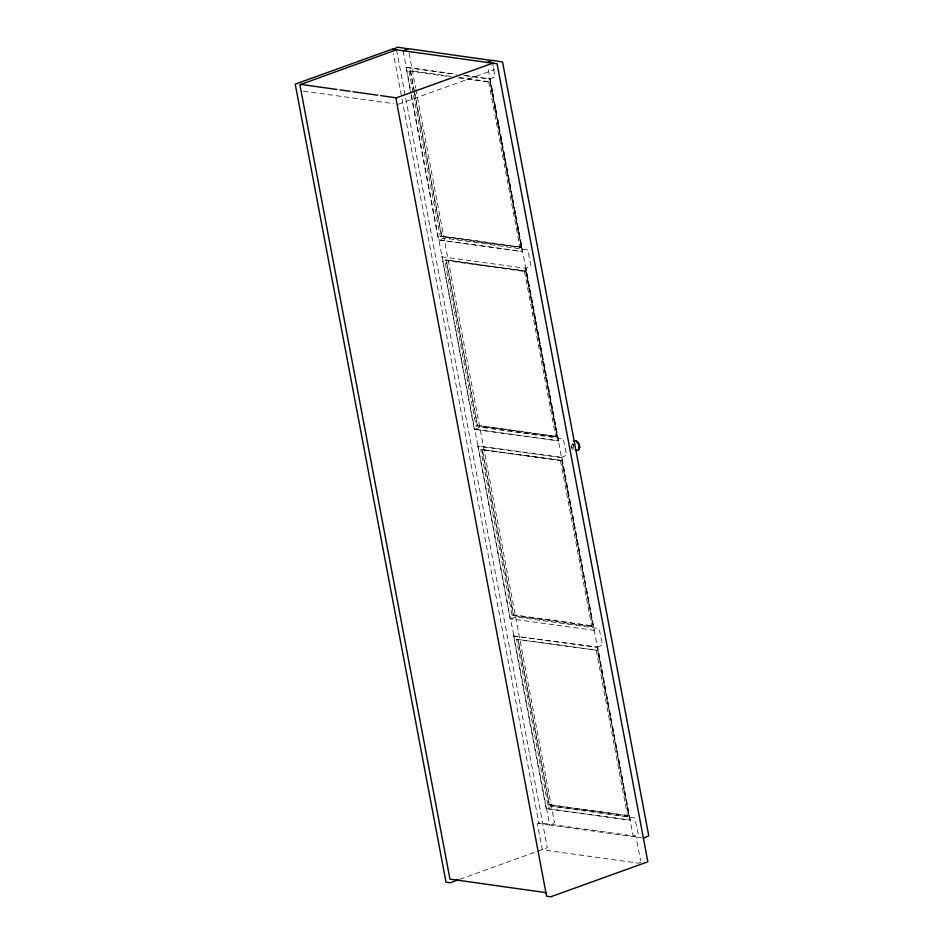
<?xml version="1.0" encoding="UTF-8"?>
<svg xmlns="http://www.w3.org/2000/svg" width="944" height="944" viewBox="0 0 944 944"><rect width="100%" height="100%" fill="white"/><g stroke="black" fill="none" stroke-linecap="round" stroke-linejoin="round"><path stroke-width="0.71" stroke-dasharray="4.72 3.54" d="M572.689 443.267L573.645 447.881M594.602 630.356L510.232 618.78L477.935 445.804L561.94 457.51L594.248 630.486M561.94 457.51L477.64 446.276M513.501 636.032L597.8 647.265L630.096 820.242L546.092 808.536L513.501 636.032L597.8 647.265M571.214 445.12L573.492 444.164L573.515 446.583M410.192 90.412L406.215 67.284L456.908 74.34M458.288 77.892L488.732 82.14L489.983 81.691L521.277 247.293L520.026 247.741L440.293 236.637L409 71.024L410.392 70.599M398.203 104.253L493.995 69.856L492.851 63.189M489.924 78.989L495.14 76.759L492.839 64.581M463.787 75.485L490.219 78.989L522.457 251.623L438.441 239.918L410.463 91.851M440.293 236.637L441.544 236.189L521.277 247.293L489.983 81.691M438.441 239.918L522.811 251.493M441.627 256.756L525.997 268.332L558.588 440.848L474.218 429.26L441.993 256.626M444.777 260.379L524.51 271.494L525.761 271.046L557.054 436.647L477.322 425.532L446.028 259.93L525.843 271.046L557.113 436.553L555.804 437.096L476.071 425.98L444.777 260.379L446.17 259.942M476.071 425.98L477.322 425.532M474.218 429.26L558.588 440.848M561.444 457.486L566.66 455.256L563.249 438.783L479.871 427.16L474.655 429.39L478.065 445.863M510.232 618.78L477.935 445.804M597.292 647.242L602.52 645.012L599.11 628.539L515.731 616.916L510.503 619.146L513.914 635.619M546.092 808.536L630.462 820.112M459.87 879.301L547.296 847.759L396.799 51.224M640.799 862.368L638.522 863.182L542.328 849.777L537.301 823.805L539.661 822.814L635.867 836.219L640.622 860.751M573.492 448.813L572.276 449.25M512.085 615.488L513.335 615.051L593.127 626.073L561.845 460.554L480.732 449.556L512.085 615.488L591.817 626.604L593.068 626.167L561.774 460.519L480.732 449.556M547.933 805.244L549.184 804.807L628.975 815.828L597.705 650.31L516.58 639.312L547.933 805.244L627.666 816.359L628.916 815.923L597.705 650.31M516.58 639.312L597.694 650.416M303.402 91.167L393.825 103.651M465.486 75.579L490.219 78.989M405.849 67.413L455.091 74.269M451.008 76.358L410.251 70.576L414.333 92.182M459.539 77.443L490.054 81.798M409 71.024L449.592 76.688M521.277 247.068L441.757 235.976L414.322 90.836M525.832 271.14L446.3 260.06L477.534 425.331L557.054 436.411M561.845 460.66L482.313 449.58L513.548 614.851L593.068 625.931M628.928 815.687L549.396 804.607L518.173 639.336M642.121 837.918L633.164 836.478L487.753 66.918M571.12 446.123L571.934 448.341M489.853 79.119L522.457 251.623M558.234 440.978L525.631 268.462L530.929 266.173L527.861 249.936L444.14 238.077L438.925 240.307L474.584 429.131M560.465 460.672L591.817 626.604M596.313 650.428L627.666 816.359M488.732 82.14L520.026 247.741M524.51 271.494L555.804 437.096M409.094 53.183L415.667 87.969M415.938 89.42L554.506 822.743L549.29 824.985L538.894 823.345L393.483 53.784M410.522 70.717L414.05 89.397M482.03 449.415L513.335 615.051M517.89 639.171L549.184 804.807M414.605 93.621L441.544 236.189M513.796 635.56L546.446 808.406M403.135 50.893L411.1 93.161M411.372 94.589L438.807 239.788M546.517 808.123L549.715 825.044L633.094 836.655L638.309 834.425L634.899 817.952L551.52 806.329L546.517 808.123M571.604 446.559L571.285 446.075A2.313 1.274 70.3 0 1 572.088 448.258L571.604 446.559"/><path stroke-width="1.42" d="M579.498 448.105L579.616 446.618M579.569 447.668L578.766 449.851M392.657 49.43L397.872 47.2L408.28 48.84M403.135 50.893L408.351 48.663L492.072 60.522M486.939 62.575L492.154 60.333L502.55 61.974L648.776 835.888L643.56 838.119M546.151 892.67L449.969 879.112L299.885 84.771L396.456 49.808L492.851 63.189M578.66 449.226L579.179 445.674M573.657 441.261L575.309 440.636M578.707 449.91L576.914 450.548L575.108 449.722M458.477 879.796L450.158 882.782L446.005 882.133L295.224 84.134L392.362 49.123L396.515 49.772M575.108 441.285L576.654 441.273M300.581 84.37L336.961 89.479M339.875 89.881L350.059 91.308M352.962 91.721L377.706 95.191M380.621 95.592L396.763 97.928M575.368 440.647L576.194 440.883M575.71 441.202L576.406 441.403M576.229 440.895L578.106 442.512M576.395 441.391L578.861 444.565M577.055 441.462L577.822 442.276M578.129 442.535L579.168 444.459M577.834 442.288L579.392 445.733M579.486 445.533L579.557 446.972M395.866 97.975L546.564 896.139L550.718 896.8L647.855 861.778L497.075 63.791L492.921 63.13L395.866 97.975"/></g></svg>
